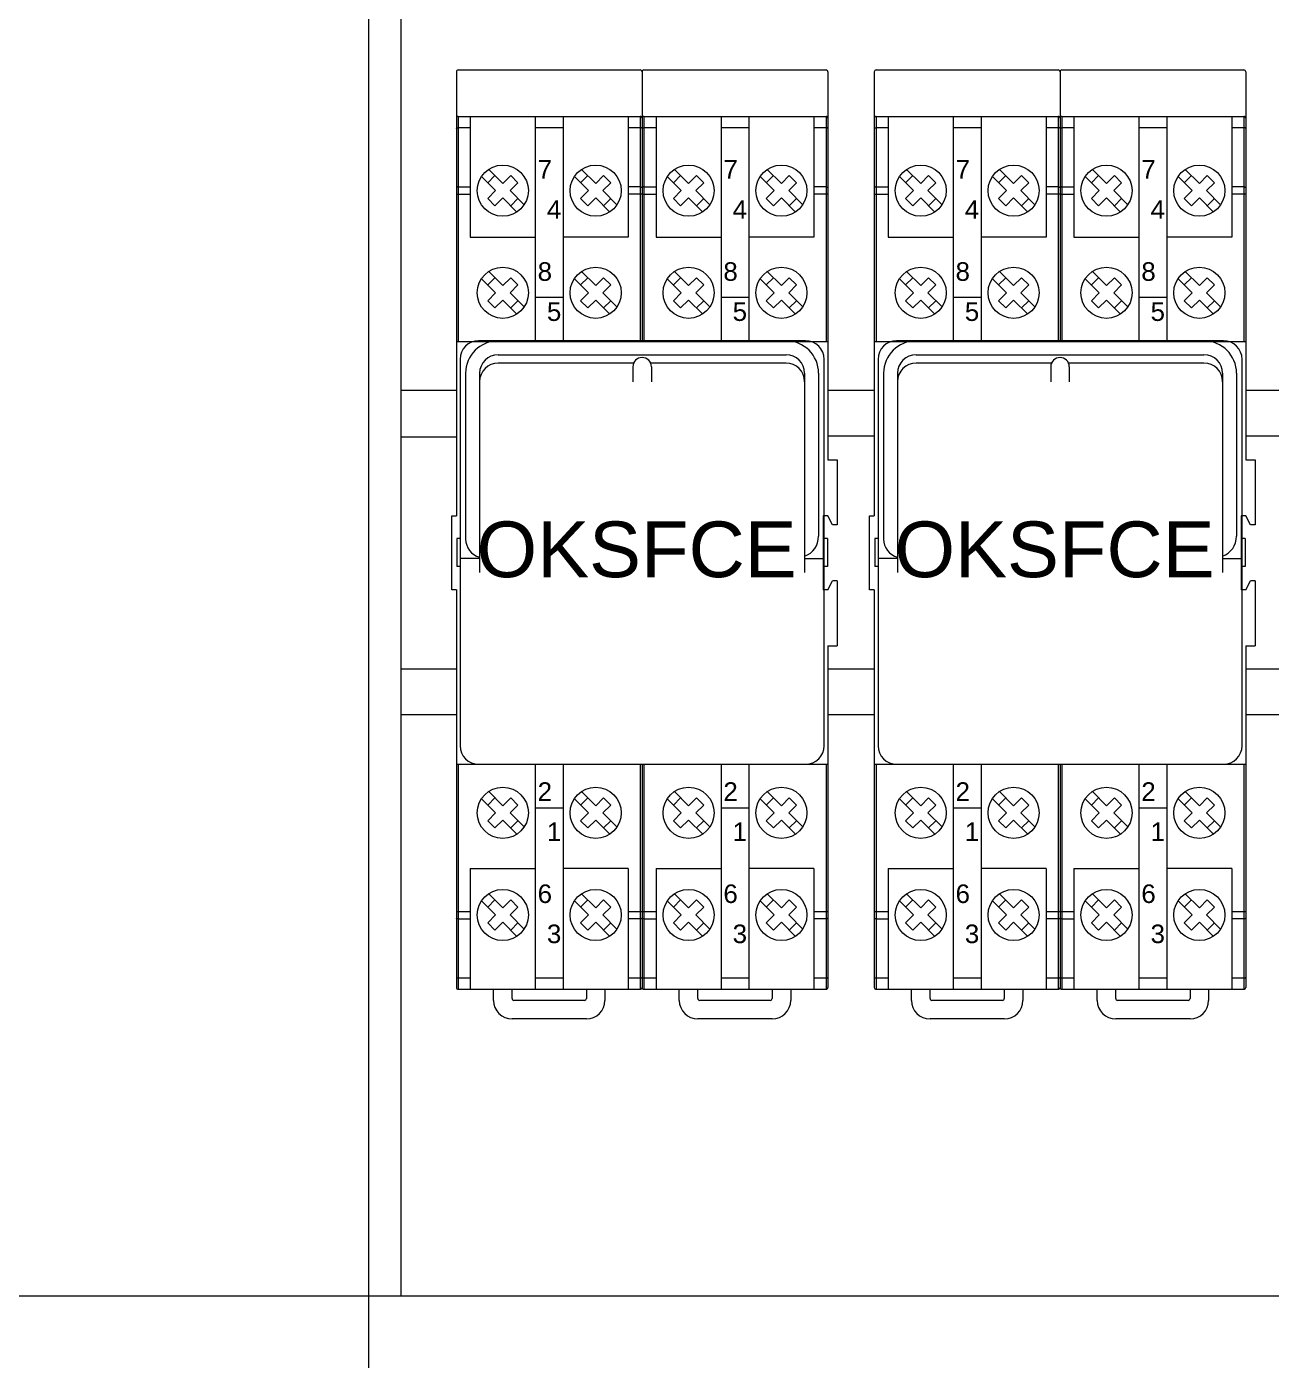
# Model space of a CAD drawing. Header units: millimetres. Extents: x 1359 to 3577, y 1336 to 3557.
# Drawn here: x 2476.3 to 2610.3, y 1672.6 to 1816.2 of the extents above; entities that cross this region are included whole.
import ezdxf

# ---------------------------------------------------------------- set-up
doc = ezdxf.new("R2010")
doc.units = ezdxf.units.MM
doc.set_wipeout_variables(frame=1)
doc.layers.add('000-PI-Oprema', color=30, linetype='Continuous', lineweight=5)
doc.layers.add('000-PI-ORMAR', color=2, linetype='Continuous')
doc.layers.add('002-PI-Kabelska kanalica', color=150, linetype='Continuous')
doc.styles.get("Standard").update_dxf_attribs({"font": 'arial.ttf'})

msp = doc.modelspace()

# ---------------------------------------------------------------- linework, layer by layer
at = {"layer": '000-PI-Oprema', "color": 0, "linetype": 'ByBlock', "lineweight": 0}
for p, q in [((2522.74, 1811.56), (2542.34, 1811.56)), ((2542.74, 1811.56), (2562.34, 1811.56)), ((2567.74, 1811.56), (2587.34, 1811.56)), ((2587.74, 1811.56), (2607.34, 1811.56)), ((2522.74, 1806.56), (2542.34, 1806.56)), ((2524.04, 1805.34), (2522.74, 1805.34)), ((2524.04, 1806.56), (2524.04, 1793.56)), ((2534.04, 1805.34), (2531.04, 1805.34)), ((2541.04, 1806.56), (2541.04, 1793.56)), ((2542.34, 1805.34), (2541.04, 1805.34)), ((2542.74, 1806.56), (2562.34, 1806.56)), ((2544.04, 1805.34), (2542.74, 1805.34)), ((2544.04, 1806.56), (2544.04, 1793.56)), ((2554.04, 1805.34), (2551.04, 1805.34)), ((2561.04, 1806.56), (2561.04, 1793.56)), ((2562.34, 1805.34), (2561.04, 1805.34)), ((2567.74, 1806.56), (2587.34, 1806.56)), ((2569.04, 1805.34), (2567.74, 1805.34)), ((2569.04, 1806.56), (2569.04, 1793.56)), ((2579.04, 1805.34), (2576.04, 1805.34)), ((2586.04, 1806.56), (2586.04, 1793.56)), ((2587.34, 1805.34), (2586.04, 1805.34)), ((2587.74, 1806.56), (2607.34, 1806.56)), ((2589.04, 1805.34), (2587.74, 1805.34)), ((2589.04, 1806.56), (2589.04, 1793.56)), ((2599.04, 1805.34), (2596.04, 1805.34)), ((2606.04, 1806.56), (2606.04, 1793.56)), ((2607.34, 1805.34), (2606.04, 1805.34)), ((2525.25, 1800.07), (2526.76, 1798.56)), ((2525.91, 1799.4), (2526.69, 1800.18)), ((2526.02, 1800.85), (2527.54, 1799.33)), ((2527.54, 1799.33), (2528.39, 1800.18)), ((2528.39, 1800.18), (2529.17, 1799.4)), ((2535.25, 1800.07), (2536.76, 1798.56)), ((2535.91, 1799.4), (2536.69, 1800.18)), ((2536.02, 1800.85), (2537.54, 1799.33)), ((2537.54, 1799.33), (2538.39, 1800.18)), ((2538.39, 1800.18), (2539.17, 1799.4)), ((2545.25, 1800.07), (2546.76, 1798.56)), ((2545.91, 1799.4), (2546.69, 1800.18)), ((2546.02, 1800.85), (2547.54, 1799.33)), ((2547.54, 1799.33), (2548.39, 1800.18)), ((2548.39, 1800.18), (2549.17, 1799.4)), ((2555.25, 1800.07), (2556.76, 1798.56)), ((2555.91, 1799.4), (2556.69, 1800.18)), ((2556.02, 1800.85), (2557.54, 1799.33)), ((2557.54, 1799.33), (2558.39, 1800.18)), ((2558.39, 1800.18), (2559.17, 1799.4)), ((2570.25, 1800.07), (2571.76, 1798.56)), ((2570.91, 1799.4), (2571.69, 1800.18)), ((2571.02, 1800.85), (2572.54, 1799.33)), ((2572.54, 1799.33), (2573.39, 1800.18)), ((2573.39, 1800.18), (2574.17, 1799.4)), ((2580.25, 1800.07), (2581.76, 1798.56)), ((2580.91, 1799.4), (2581.69, 1800.18)), ((2581.02, 1800.85), (2582.54, 1799.33)), ((2582.54, 1799.33), (2583.39, 1800.18)), ((2583.39, 1800.18), (2584.17, 1799.4)), ((2590.25, 1800.07), (2591.76, 1798.56)), ((2590.91, 1799.4), (2591.69, 1800.18)), ((2591.02, 1800.85), (2592.54, 1799.33)), ((2592.54, 1799.33), (2593.39, 1800.18)), ((2593.39, 1800.18), (2594.17, 1799.4)), ((2600.25, 1800.07), (2601.76, 1798.56)), ((2600.91, 1799.4), (2601.69, 1800.18)), ((2601.02, 1800.85), (2602.54, 1799.33)), ((2602.54, 1799.33), (2603.39, 1800.18)), ((2603.39, 1800.18), (2604.17, 1799.4)), ((2522.54, 1798.18), (2524.04, 1798.18)), ((2522.74, 1798.96), (2524.04, 1798.96)), ((2525.91, 1797.71), (2526.76, 1798.56)), ((2528.32, 1798.56), (2529.17, 1799.4)), ((2528.32, 1798.56), (2529.83, 1797.04)), ((2535.91, 1797.71), (2536.76, 1798.56)), ((2538.32, 1798.56), (2539.17, 1799.4)), ((2538.32, 1798.56), (2539.83, 1797.04)), ((2542.34, 1798.96), (2541.04, 1798.96)), ((2542.54, 1798.18), (2541.04, 1798.18)), ((2542.54, 1798.18), (2544.04, 1798.18)), ((2542.74, 1798.96), (2544.04, 1798.96)), ((2545.91, 1797.71), (2546.76, 1798.56)), ((2548.32, 1798.56), (2549.17, 1799.4)), ((2548.32, 1798.56), (2549.83, 1797.04)), ((2555.91, 1797.71), (2556.76, 1798.56)), ((2558.32, 1798.56), (2559.17, 1799.4)), ((2558.32, 1798.56), (2559.83, 1797.04)), ((2562.34, 1798.96), (2561.04, 1798.96)), ((2562.54, 1798.18), (2561.04, 1798.18)), ((2567.54, 1798.18), (2569.04, 1798.18)), ((2567.74, 1798.96), (2569.04, 1798.96)), ((2570.91, 1797.71), (2571.76, 1798.56)), ((2573.32, 1798.56), (2574.17, 1799.4)), ((2573.32, 1798.56), (2574.83, 1797.04)), ((2580.91, 1797.71), (2581.76, 1798.56)), ((2583.32, 1798.56), (2584.17, 1799.4)), ((2583.32, 1798.56), (2584.83, 1797.04)), ((2587.34, 1798.96), (2586.04, 1798.96)), ((2587.54, 1798.18), (2586.04, 1798.18)), ((2587.54, 1798.18), (2589.04, 1798.18)), ((2587.74, 1798.96), (2589.04, 1798.96)), ((2590.91, 1797.71), (2591.76, 1798.56)), ((2593.32, 1798.56), (2594.17, 1799.4)), ((2593.32, 1798.56), (2594.83, 1797.04)), ((2600.91, 1797.71), (2601.76, 1798.56)), ((2603.32, 1798.56), (2604.17, 1799.4)), ((2603.32, 1798.56), (2604.83, 1797.04)), ((2607.34, 1798.96), (2606.04, 1798.96)), ((2607.54, 1798.18), (2606.04, 1798.18)), ((2525.91, 1797.71), (2526.69, 1796.93)), ((2526.69, 1796.93), (2527.54, 1797.78)), ((2527.54, 1797.78), (2529.06, 1796.26)), ((2528.39, 1796.93), (2529.17, 1797.71)), ((2535.91, 1797.71), (2536.69, 1796.93)), ((2536.69, 1796.93), (2537.54, 1797.78)), ((2537.54, 1797.78), (2539.06, 1796.26)), ((2538.39, 1796.93), (2539.17, 1797.71)), ((2545.91, 1797.71), (2546.69, 1796.93)), ((2546.69, 1796.93), (2547.54, 1797.78)), ((2547.54, 1797.78), (2549.06, 1796.26)), ((2548.39, 1796.93), (2549.17, 1797.71)), ((2555.91, 1797.71), (2556.69, 1796.93)), ((2556.69, 1796.93), (2557.54, 1797.78)), ((2557.54, 1797.78), (2559.06, 1796.26)), ((2558.39, 1796.93), (2559.17, 1797.71)), ((2570.91, 1797.71), (2571.69, 1796.93)), ((2571.69, 1796.93), (2572.54, 1797.78)), ((2572.54, 1797.78), (2574.06, 1796.26)), ((2573.39, 1796.93), (2574.17, 1797.71)), ((2580.91, 1797.71), (2581.69, 1796.93)), ((2581.69, 1796.93), (2582.54, 1797.78)), ((2582.54, 1797.78), (2584.06, 1796.26)), ((2583.39, 1796.93), (2584.17, 1797.71)), ((2590.91, 1797.71), (2591.69, 1796.93)), ((2591.69, 1796.93), (2592.54, 1797.78)), ((2592.54, 1797.78), (2594.06, 1796.26)), ((2593.39, 1796.93), (2594.17, 1797.71)), ((2600.91, 1797.71), (2601.69, 1796.93)), ((2601.69, 1796.93), (2602.54, 1797.78)), ((2602.54, 1797.78), (2604.06, 1796.26)), ((2603.39, 1796.93), (2604.17, 1797.71)), ((2524.04, 1793.56), (2531.04, 1793.56)), ((2541.04, 1793.56), (2534.04, 1793.56)), ((2544.04, 1793.56), (2551.04, 1793.56)), ((2561.04, 1793.56), (2554.04, 1793.56)), ((2569.04, 1793.56), (2576.04, 1793.56)), ((2586.04, 1793.56), (2579.04, 1793.56)), ((2589.04, 1793.56), (2596.04, 1793.56)), ((2606.04, 1793.56), (2599.04, 1793.56)), ((2526.02, 1789.85), (2527.54, 1788.33)), ((2536.02, 1789.85), (2537.54, 1788.33)), ((2546.02, 1789.85), (2547.54, 1788.33)), ((2556.02, 1789.85), (2557.54, 1788.33)), ((2571.02, 1789.85), (2572.54, 1788.33)), ((2581.02, 1789.85), (2582.54, 1788.33)), ((2591.02, 1789.85), (2592.54, 1788.33)), ((2601.02, 1789.85), (2602.54, 1788.33)), ((2525.25, 1789.07), (2526.76, 1787.56)), ((2525.91, 1788.4), (2526.69, 1789.18)), ((2527.54, 1788.33), (2528.39, 1789.18)), ((2528.32, 1787.56), (2529.17, 1788.4)), ((2528.39, 1789.18), (2529.17, 1788.4)), ((2535.25, 1789.07), (2536.76, 1787.56)), ((2535.91, 1788.4), (2536.69, 1789.18)), ((2537.54, 1788.33), (2538.39, 1789.18)), ((2538.32, 1787.56), (2539.17, 1788.4)), ((2538.39, 1789.18), (2539.17, 1788.4)), ((2545.25, 1789.07), (2546.76, 1787.56)), ((2545.91, 1788.4), (2546.69, 1789.18)), ((2547.54, 1788.33), (2548.39, 1789.18)), ((2548.32, 1787.56), (2549.17, 1788.4)), ((2548.39, 1789.18), (2549.17, 1788.4)), ((2555.25, 1789.07), (2556.76, 1787.56)), ((2555.91, 1788.4), (2556.69, 1789.18)), ((2557.54, 1788.33), (2558.39, 1789.18)), ((2558.32, 1787.56), (2559.17, 1788.4)), ((2558.39, 1789.18), (2559.17, 1788.4)), ((2570.25, 1789.07), (2571.76, 1787.56)), ((2570.91, 1788.4), (2571.69, 1789.18)), ((2572.54, 1788.33), (2573.39, 1789.18)), ((2573.32, 1787.56), (2574.17, 1788.4)), ((2573.39, 1789.18), (2574.17, 1788.4)), ((2580.25, 1789.07), (2581.76, 1787.56)), ((2580.91, 1788.4), (2581.69, 1789.18)), ((2582.54, 1788.33), (2583.39, 1789.18)), ((2583.32, 1787.56), (2584.17, 1788.4)), ((2583.39, 1789.18), (2584.17, 1788.4)), ((2590.25, 1789.07), (2591.76, 1787.56)), ((2590.91, 1788.4), (2591.69, 1789.18)), ((2592.54, 1788.33), (2593.39, 1789.18)), ((2593.32, 1787.56), (2594.17, 1788.4)), ((2593.39, 1789.18), (2594.17, 1788.4)), ((2600.25, 1789.07), (2601.76, 1787.56)), ((2600.91, 1788.4), (2601.69, 1789.18)), ((2602.54, 1788.33), (2603.39, 1789.18)), ((2603.32, 1787.56), (2604.17, 1788.4)), ((2603.39, 1789.18), (2604.17, 1788.4)), ((2525.91, 1786.71), (2526.76, 1787.56)), ((2525.91, 1786.71), (2526.69, 1785.93)), ((2526.69, 1785.93), (2527.54, 1786.78)), ((2527.54, 1786.78), (2529.06, 1785.26)), ((2528.32, 1787.56), (2529.83, 1786.04)), ((2528.39, 1785.93), (2529.17, 1786.71)), ((2534.04, 1787.04), (2531.04, 1787.04)), ((2535.91, 1786.71), (2536.76, 1787.56)), ((2535.91, 1786.71), (2536.69, 1785.93)), ((2536.69, 1785.93), (2537.54, 1786.78)), ((2537.54, 1786.78), (2539.06, 1785.26)), ((2538.32, 1787.56), (2539.83, 1786.04)), ((2538.39, 1785.93), (2539.17, 1786.71)), ((2545.91, 1786.71), (2546.76, 1787.56)), ((2545.91, 1786.71), (2546.69, 1785.93)), ((2546.69, 1785.93), (2547.54, 1786.78)), ((2547.54, 1786.78), (2549.06, 1785.26)), ((2548.32, 1787.56), (2549.83, 1786.04)), ((2548.39, 1785.93), (2549.17, 1786.71)), ((2554.04, 1787.04), (2551.04, 1787.04)), ((2555.91, 1786.71), (2556.76, 1787.56)), ((2555.91, 1786.71), (2556.69, 1785.93)), ((2556.69, 1785.93), (2557.54, 1786.78)), ((2557.54, 1786.78), (2559.06, 1785.26)), ((2558.32, 1787.56), (2559.83, 1786.04)), ((2558.39, 1785.93), (2559.17, 1786.71)), ((2570.91, 1786.71), (2571.76, 1787.56)), ((2570.91, 1786.71), (2571.69, 1785.93)), ((2571.69, 1785.93), (2572.54, 1786.78)), ((2572.54, 1786.78), (2574.06, 1785.26)), ((2573.32, 1787.56), (2574.83, 1786.04)), ((2573.39, 1785.93), (2574.17, 1786.71)), ((2579.04, 1787.04), (2576.04, 1787.04)), ((2580.91, 1786.71), (2581.76, 1787.56)), ((2580.91, 1786.71), (2581.69, 1785.93)), ((2581.69, 1785.93), (2582.54, 1786.78)), ((2582.54, 1786.78), (2584.06, 1785.26)), ((2583.32, 1787.56), (2584.83, 1786.04)), ((2583.39, 1785.93), (2584.17, 1786.71)), ((2590.91, 1786.71), (2591.76, 1787.56)), ((2590.91, 1786.71), (2591.69, 1785.93)), ((2591.69, 1785.93), (2592.54, 1786.78)), ((2592.54, 1786.78), (2594.06, 1785.26)), ((2593.32, 1787.56), (2594.83, 1786.04)), ((2593.39, 1785.93), (2594.17, 1786.71)), ((2599.04, 1787.04), (2596.04, 1787.04)), ((2600.91, 1786.71), (2601.76, 1787.56)), ((2600.91, 1786.71), (2601.69, 1785.93)), ((2601.69, 1785.93), (2602.54, 1786.78)), ((2602.54, 1786.78), (2604.06, 1785.26)), ((2603.32, 1787.56), (2604.83, 1786.04)), ((2603.39, 1785.93), (2604.17, 1786.71)), ((2563.54, 1769.56), (2563.54, 1762.56)), ((2608.54, 1769.56), (2608.54, 1762.56)), ((2563.54, 1756.56), (2563.54, 1749.56)), ((2608.54, 1756.56), (2608.54, 1749.56)), ((2526.02, 1733.85), (2527.54, 1732.33)), ((2536.02, 1733.85), (2537.54, 1732.33)), ((2546.02, 1733.85), (2547.54, 1732.33)), ((2556.02, 1733.85), (2557.54, 1732.33)), ((2571.02, 1733.85), (2572.54, 1732.33)), ((2581.02, 1733.85), (2582.54, 1732.33)), ((2591.02, 1733.85), (2592.54, 1732.33)), ((2601.02, 1733.85), (2602.54, 1732.33)), ((2525.25, 1733.07), (2526.76, 1731.56)), ((2525.91, 1732.4), (2526.69, 1733.18)), ((2527.54, 1732.33), (2528.39, 1733.18)), ((2528.32, 1731.56), (2529.17, 1732.4)), ((2528.39, 1733.18), (2529.17, 1732.4)), ((2534.04, 1732.07), (2531.04, 1732.07)), ((2535.25, 1733.07), (2536.76, 1731.56)), ((2535.91, 1732.4), (2536.69, 1733.18)), ((2537.54, 1732.33), (2538.39, 1733.18)), ((2538.32, 1731.56), (2539.17, 1732.4)), ((2538.39, 1733.18), (2539.17, 1732.4)), ((2545.25, 1733.07), (2546.76, 1731.56)), ((2545.91, 1732.4), (2546.69, 1733.18)), ((2547.54, 1732.33), (2548.39, 1733.18)), ((2548.32, 1731.56), (2549.17, 1732.4)), ((2548.39, 1733.18), (2549.17, 1732.4)), ((2554.04, 1732.07), (2551.04, 1732.07)), ((2555.25, 1733.07), (2556.76, 1731.56)), ((2555.91, 1732.4), (2556.69, 1733.18)), ((2557.54, 1732.33), (2558.39, 1733.18)), ((2558.32, 1731.56), (2559.17, 1732.4)), ((2558.39, 1733.18), (2559.17, 1732.4)), ((2570.25, 1733.07), (2571.76, 1731.56)), ((2570.91, 1732.4), (2571.69, 1733.18)), ((2572.54, 1732.33), (2573.39, 1733.18)), ((2573.32, 1731.56), (2574.17, 1732.4)), ((2573.39, 1733.18), (2574.17, 1732.4)), ((2579.04, 1732.07), (2576.04, 1732.07)), ((2580.25, 1733.07), (2581.76, 1731.56)), ((2580.91, 1732.4), (2581.69, 1733.18)), ((2582.54, 1732.33), (2583.39, 1733.18)), ((2583.32, 1731.56), (2584.17, 1732.4)), ((2583.39, 1733.18), (2584.17, 1732.4)), ((2590.25, 1733.07), (2591.76, 1731.56)), ((2590.91, 1732.4), (2591.69, 1733.18)), ((2592.54, 1732.33), (2593.39, 1733.18)), ((2593.32, 1731.56), (2594.17, 1732.4)), ((2593.39, 1733.18), (2594.17, 1732.4)), ((2599.04, 1732.07), (2596.04, 1732.07)), ((2600.25, 1733.07), (2601.76, 1731.56)), ((2600.91, 1732.4), (2601.69, 1733.18)), ((2602.54, 1732.33), (2603.39, 1733.18)), ((2603.32, 1731.56), (2604.17, 1732.4)), ((2603.39, 1733.18), (2604.17, 1732.4)), ((2525.91, 1730.71), (2526.76, 1731.56)), ((2525.91, 1730.71), (2526.69, 1729.93)), ((2526.69, 1729.93), (2527.54, 1730.78)), ((2527.54, 1730.78), (2529.06, 1729.26)), ((2528.32, 1731.56), (2529.83, 1730.04)), ((2528.39, 1729.93), (2529.17, 1730.71)), ((2535.91, 1730.71), (2536.76, 1731.56)), ((2535.91, 1730.71), (2536.69, 1729.93)), ((2536.69, 1729.93), (2537.54, 1730.78)), ((2537.54, 1730.78), (2539.06, 1729.26)), ((2538.32, 1731.56), (2539.83, 1730.04)), ((2538.39, 1729.93), (2539.17, 1730.71)), ((2545.91, 1730.71), (2546.76, 1731.56)), ((2545.91, 1730.71), (2546.69, 1729.93)), ((2546.69, 1729.93), (2547.54, 1730.78)), ((2547.54, 1730.78), (2549.06, 1729.26)), ((2548.32, 1731.56), (2549.83, 1730.04)), ((2548.39, 1729.93), (2549.17, 1730.71)), ((2555.91, 1730.71), (2556.76, 1731.56)), ((2555.91, 1730.71), (2556.69, 1729.93)), ((2556.69, 1729.93), (2557.54, 1730.78)), ((2557.54, 1730.78), (2559.06, 1729.26)), ((2558.32, 1731.56), (2559.83, 1730.04)), ((2558.39, 1729.93), (2559.17, 1730.71)), ((2570.91, 1730.71), (2571.76, 1731.56)), ((2570.91, 1730.71), (2571.69, 1729.93)), ((2571.69, 1729.93), (2572.54, 1730.78)), ((2572.54, 1730.78), (2574.06, 1729.26)), ((2573.32, 1731.56), (2574.83, 1730.04)), ((2573.39, 1729.93), (2574.17, 1730.71)), ((2580.91, 1730.71), (2581.76, 1731.56)), ((2580.91, 1730.71), (2581.69, 1729.93)), ((2581.69, 1729.93), (2582.54, 1730.78)), ((2582.54, 1730.78), (2584.06, 1729.26)), ((2583.32, 1731.56), (2584.83, 1730.04)), ((2583.39, 1729.93), (2584.17, 1730.71)), ((2590.91, 1730.71), (2591.76, 1731.56)), ((2590.91, 1730.71), (2591.69, 1729.93)), ((2591.69, 1729.93), (2592.54, 1730.78)), ((2592.54, 1730.78), (2594.06, 1729.26)), ((2593.32, 1731.56), (2594.83, 1730.04)), ((2593.39, 1729.93), (2594.17, 1730.71)), ((2600.91, 1730.71), (2601.76, 1731.56)), ((2600.91, 1730.71), (2601.69, 1729.93)), ((2601.69, 1729.93), (2602.54, 1730.78)), ((2602.54, 1730.78), (2604.06, 1729.26)), ((2603.32, 1731.56), (2604.83, 1730.04)), ((2603.39, 1729.93), (2604.17, 1730.71)), ((2524.04, 1725.56), (2524.04, 1712.56)), ((2524.04, 1725.56), (2531.04, 1725.56)), ((2541.04, 1725.56), (2534.04, 1725.56)), ((2541.04, 1725.56), (2541.04, 1712.56)), ((2544.04, 1725.56), (2544.04, 1712.56)), ((2544.04, 1725.56), (2551.04, 1725.56)), ((2561.04, 1725.56), (2554.04, 1725.56)), ((2561.04, 1725.56), (2561.04, 1712.56)), ((2569.04, 1725.56), (2569.04, 1712.56)), ((2569.04, 1725.56), (2576.04, 1725.56)), ((2586.04, 1725.56), (2579.04, 1725.56)), ((2586.04, 1725.56), (2586.04, 1712.56)), ((2589.04, 1725.56), (2589.04, 1712.56)), ((2589.04, 1725.56), (2596.04, 1725.56)), ((2606.04, 1725.56), (2599.04, 1725.56)), ((2606.04, 1725.56), (2606.04, 1712.56)), ((2525.25, 1722.07), (2526.76, 1720.56)), ((2525.91, 1721.4), (2526.69, 1722.18)), ((2526.02, 1722.85), (2527.54, 1721.33)), ((2527.54, 1721.33), (2528.39, 1722.18)), ((2528.39, 1722.18), (2529.17, 1721.4)), ((2535.25, 1722.07), (2536.76, 1720.56)), ((2535.91, 1721.4), (2536.69, 1722.18)), ((2536.02, 1722.85), (2537.54, 1721.33)), ((2537.54, 1721.33), (2538.39, 1722.18)), ((2538.39, 1722.18), (2539.17, 1721.4)), ((2545.25, 1722.07), (2546.76, 1720.56)), ((2545.91, 1721.4), (2546.69, 1722.18)), ((2546.02, 1722.85), (2547.54, 1721.33)), ((2547.54, 1721.33), (2548.39, 1722.18)), ((2548.39, 1722.18), (2549.17, 1721.4)), ((2555.25, 1722.07), (2556.76, 1720.56)), ((2555.91, 1721.4), (2556.69, 1722.18)), ((2556.02, 1722.85), (2557.54, 1721.33)), ((2557.54, 1721.33), (2558.39, 1722.18)), ((2558.39, 1722.18), (2559.17, 1721.4)), ((2570.25, 1722.07), (2571.76, 1720.56)), ((2570.91, 1721.4), (2571.69, 1722.18)), ((2571.02, 1722.85), (2572.54, 1721.33)), ((2572.54, 1721.33), (2573.39, 1722.18)), ((2573.39, 1722.18), (2574.17, 1721.4)), ((2580.25, 1722.07), (2581.76, 1720.56)), ((2580.91, 1721.4), (2581.69, 1722.18)), ((2581.02, 1722.85), (2582.54, 1721.33)), ((2582.54, 1721.33), (2583.39, 1722.18)), ((2583.39, 1722.18), (2584.17, 1721.4)), ((2590.25, 1722.07), (2591.76, 1720.56)), ((2590.91, 1721.4), (2591.69, 1722.18)), ((2591.02, 1722.85), (2592.54, 1721.33)), ((2592.54, 1721.33), (2593.39, 1722.18)), ((2593.39, 1722.18), (2594.17, 1721.4)), ((2600.25, 1722.07), (2601.76, 1720.56)), ((2600.91, 1721.4), (2601.69, 1722.18)), ((2601.02, 1722.85), (2602.54, 1721.33)), ((2602.54, 1721.33), (2603.39, 1722.18)), ((2603.39, 1722.18), (2604.17, 1721.4)), ((2522.54, 1720.93), (2524.04, 1720.93)), ((2525.91, 1719.71), (2526.76, 1720.56)), ((2528.32, 1720.56), (2529.17, 1721.4)), ((2528.32, 1720.56), (2529.83, 1719.04)), ((2535.91, 1719.71), (2536.76, 1720.56)), ((2538.32, 1720.56), (2539.17, 1721.4)), ((2538.32, 1720.56), (2539.83, 1719.04)), ((2541.04, 1720.93), (2542.54, 1720.93)), ((2542.54, 1720.93), (2544.04, 1720.93)), ((2545.91, 1719.71), (2546.76, 1720.56)), ((2548.32, 1720.56), (2549.17, 1721.4)), ((2548.32, 1720.56), (2549.83, 1719.04)), ((2555.91, 1719.71), (2556.76, 1720.56)), ((2558.32, 1720.56), (2559.17, 1721.4)), ((2558.32, 1720.56), (2559.83, 1719.04)), ((2561.04, 1720.93), (2562.54, 1720.93)), ((2567.54, 1720.93), (2569.04, 1720.93)), ((2570.91, 1719.71), (2571.76, 1720.56)), ((2573.32, 1720.56), (2574.17, 1721.4)), ((2573.32, 1720.56), (2574.83, 1719.04)), ((2580.91, 1719.71), (2581.76, 1720.56)), ((2583.32, 1720.56), (2584.17, 1721.4)), ((2583.32, 1720.56), (2584.83, 1719.04)), ((2586.04, 1720.93), (2587.54, 1720.93)), ((2587.54, 1720.93), (2589.04, 1720.93)), ((2590.91, 1719.71), (2591.76, 1720.56)), ((2593.32, 1720.56), (2594.17, 1721.4)), ((2593.32, 1720.56), (2594.83, 1719.04)), ((2600.91, 1719.71), (2601.76, 1720.56)), ((2603.32, 1720.56), (2604.17, 1721.4)), ((2603.32, 1720.56), (2604.83, 1719.04)), ((2606.04, 1720.93), (2607.54, 1720.93)), ((2522.74, 1720.15), (2524.04, 1720.15)), ((2525.91, 1719.71), (2526.69, 1718.93)), ((2526.69, 1718.93), (2527.54, 1719.78)), ((2527.54, 1719.78), (2529.06, 1718.26)), ((2528.39, 1718.93), (2529.17, 1719.71)), ((2535.91, 1719.71), (2536.69, 1718.93)), ((2536.69, 1718.93), (2537.54, 1719.78)), ((2537.54, 1719.78), (2539.06, 1718.26)), ((2538.39, 1718.93), (2539.17, 1719.71)), ((2542.34, 1720.15), (2541.04, 1720.15)), ((2542.74, 1720.15), (2544.04, 1720.15)), ((2545.91, 1719.71), (2546.69, 1718.93)), ((2546.69, 1718.93), (2547.54, 1719.78)), ((2547.54, 1719.78), (2549.06, 1718.26)), ((2548.39, 1718.93), (2549.17, 1719.71)), ((2555.91, 1719.71), (2556.69, 1718.93)), ((2556.69, 1718.93), (2557.54, 1719.78)), ((2557.54, 1719.78), (2559.06, 1718.26)), ((2558.39, 1718.93), (2559.17, 1719.71)), ((2562.34, 1720.15), (2561.04, 1720.15)), ((2567.74, 1720.15), (2569.04, 1720.15)), ((2570.91, 1719.71), (2571.69, 1718.93)), ((2571.69, 1718.93), (2572.54, 1719.78)), ((2572.54, 1719.78), (2574.06, 1718.26)), ((2573.39, 1718.93), (2574.17, 1719.71)), ((2580.91, 1719.71), (2581.69, 1718.93)), ((2581.69, 1718.93), (2582.54, 1719.78)), ((2582.54, 1719.78), (2584.06, 1718.26)), ((2583.39, 1718.93), (2584.17, 1719.71)), ((2587.34, 1720.15), (2586.04, 1720.15)), ((2587.74, 1720.15), (2589.04, 1720.15)), ((2590.91, 1719.71), (2591.69, 1718.93)), ((2591.69, 1718.93), (2592.54, 1719.78)), ((2592.54, 1719.78), (2594.06, 1718.26)), ((2593.39, 1718.93), (2594.17, 1719.71)), ((2600.91, 1719.71), (2601.69, 1718.93)), ((2601.69, 1718.93), (2602.54, 1719.78)), ((2602.54, 1719.78), (2604.06, 1718.26)), ((2603.39, 1718.93), (2604.17, 1719.71)), ((2607.34, 1720.15), (2606.04, 1720.15)), ((2524.04, 1713.77), (2522.74, 1713.77)), ((2534.04, 1713.77), (2531.04, 1713.77)), ((2542.34, 1713.77), (2541.04, 1713.77)), ((2544.04, 1713.77), (2542.74, 1713.77)), ((2554.04, 1713.77), (2551.04, 1713.77)), ((2562.34, 1713.77), (2561.04, 1713.77)), ((2569.04, 1713.77), (2567.74, 1713.77)), ((2579.04, 1713.77), (2576.04, 1713.77)), ((2587.34, 1713.77), (2586.04, 1713.77)), ((2589.04, 1713.77), (2587.74, 1713.77)), ((2599.04, 1713.77), (2596.04, 1713.77)), ((2607.34, 1713.77), (2606.04, 1713.77)), ((2522.74, 1712.56), (2542.34, 1712.56)), ((2526.54, 1711.36), (2526.54, 1712.56)), ((2528.54, 1711.56), (2528.54, 1712.56)), ((2528.54, 1711.56), (2528.54, 1712.56)), ((2536.54, 1712.56), (2536.54, 1711.56)), ((2536.54, 1712.56), (2536.54, 1711.56)), ((2538.54, 1712.56), (2538.54, 1711.36)), ((2542.74, 1712.56), (2562.34, 1712.56)), ((2546.54, 1711.36), (2546.54, 1712.56)), ((2548.54, 1711.56), (2548.54, 1712.56)), ((2556.54, 1712.56), (2556.54, 1711.56)), ((2558.54, 1712.56), (2558.54, 1711.36)), ((2567.74, 1712.56), (2587.34, 1712.56)), ((2571.54, 1711.36), (2571.54, 1712.56)), ((2573.54, 1711.56), (2573.54, 1712.56)), ((2573.54, 1711.56), (2573.54, 1712.56)), ((2581.54, 1712.56), (2581.54, 1711.56)), ((2581.54, 1712.56), (2581.54, 1711.56)), ((2583.54, 1712.56), (2583.54, 1711.36)), ((2587.74, 1712.56), (2607.34, 1712.56)), ((2591.54, 1711.36), (2591.54, 1712.56)), ((2593.54, 1711.56), (2593.54, 1712.56)), ((2601.54, 1712.56), (2601.54, 1711.56)), ((2603.54, 1712.56), (2603.54, 1711.36)), ((2536.34, 1711.36), (2528.74, 1711.36)), ((2536.34, 1711.36), (2528.74, 1711.36)), ((2556.34, 1711.36), (2548.74, 1711.36)), ((2581.34, 1711.36), (2573.74, 1711.36)), ((2581.34, 1711.36), (2573.74, 1711.36)), ((2601.34, 1711.36), (2593.74, 1711.36)), ((2536.54, 1709.36), (2528.54, 1709.36)), ((2556.54, 1709.36), (2548.54, 1709.36)), ((2581.54, 1709.36), (2573.54, 1709.36)), ((2601.54, 1709.36), (2593.54, 1709.36))]:
    msp.add_line(p, q, dxfattribs=at)
for points in [[(2522.54, 1805.26), (2522.54, 1805.27), (2522.55, 1805.28), (2522.55, 1805.29), (2522.57, 1805.3), (2522.58, 1805.31), (2522.6, 1805.32), (2522.62, 1805.32), (2522.64, 1805.33), (2522.66, 1805.34), (2522.69, 1805.34), (2522.71, 1805.34), (2522.74, 1805.34)], [(2542.54, 1805.26), (2542.54, 1805.27), (2542.53, 1805.28), (2542.52, 1805.29), (2542.51, 1805.3), (2542.5, 1805.31), (2542.48, 1805.32), (2542.46, 1805.32), (2542.44, 1805.33), (2542.42, 1805.34), (2542.39, 1805.34), (2542.37, 1805.34), (2542.34, 1805.34)], [(2542.54, 1805.26), (2542.54, 1805.27), (2542.55, 1805.28), (2542.55, 1805.29), (2542.57, 1805.3), (2542.58, 1805.31), (2542.6, 1805.32), (2542.62, 1805.32), (2542.64, 1805.33), (2542.66, 1805.34), (2542.69, 1805.34), (2542.71, 1805.34), (2542.74, 1805.34)], [(2562.54, 1805.26), (2562.54, 1805.27), (2562.53, 1805.28), (2562.52, 1805.29), (2562.51, 1805.3), (2562.5, 1805.31), (2562.48, 1805.32), (2562.46, 1805.32), (2562.44, 1805.33), (2562.42, 1805.34), (2562.39, 1805.34), (2562.37, 1805.34), (2562.34, 1805.34)], [(2567.54, 1805.26), (2567.54, 1805.27), (2567.55, 1805.28), (2567.55, 1805.29), (2567.57, 1805.3), (2567.58, 1805.31), (2567.6, 1805.32), (2567.62, 1805.32), (2567.64, 1805.33), (2567.66, 1805.34), (2567.69, 1805.34), (2567.71, 1805.34), (2567.74, 1805.34)], [(2587.54, 1805.26), (2587.54, 1805.27), (2587.53, 1805.28), (2587.52, 1805.29), (2587.51, 1805.3), (2587.5, 1805.31), (2587.48, 1805.32), (2587.46, 1805.32), (2587.44, 1805.33), (2587.42, 1805.34), (2587.39, 1805.34), (2587.37, 1805.34), (2587.34, 1805.34)], [(2587.54, 1805.26), (2587.54, 1805.27), (2587.55, 1805.28), (2587.55, 1805.29), (2587.57, 1805.3), (2587.58, 1805.31), (2587.6, 1805.32), (2587.62, 1805.32), (2587.64, 1805.33), (2587.66, 1805.34), (2587.69, 1805.34), (2587.71, 1805.34), (2587.74, 1805.34)], [(2607.54, 1805.26), (2607.54, 1805.27), (2607.53, 1805.28), (2607.52, 1805.29), (2607.51, 1805.3), (2607.5, 1805.31), (2607.48, 1805.32), (2607.46, 1805.32), (2607.44, 1805.33), (2607.42, 1805.34), (2607.39, 1805.34), (2607.37, 1805.34), (2607.34, 1805.34)], [(2522.74, 1798.96), (2522.71, 1798.96), (2522.69, 1798.96), (2522.66, 1798.96), (2522.64, 1798.95), (2522.62, 1798.95), (2522.6, 1798.94), (2522.58, 1798.93), (2522.57, 1798.92), (2522.55, 1798.92), (2522.55, 1798.91), (2522.54, 1798.9), (2522.54, 1798.89)], [(2542.34, 1798.96), (2542.37, 1798.96), (2542.39, 1798.96), (2542.42, 1798.96), (2542.44, 1798.95), (2542.46, 1798.95), (2542.48, 1798.94), (2542.5, 1798.93), (2542.51, 1798.92), (2542.52, 1798.92), (2542.53, 1798.91), (2542.54, 1798.9), (2542.54, 1798.89)], [(2542.74, 1798.96), (2542.71, 1798.96), (2542.69, 1798.96), (2542.66, 1798.96), (2542.64, 1798.95), (2542.62, 1798.95), (2542.6, 1798.94), (2542.58, 1798.93), (2542.57, 1798.92), (2542.55, 1798.92), (2542.55, 1798.91), (2542.54, 1798.9), (2542.54, 1798.89)], [(2562.34, 1798.96), (2562.37, 1798.96), (2562.39, 1798.96), (2562.42, 1798.96), (2562.44, 1798.95), (2562.46, 1798.95), (2562.48, 1798.94), (2562.5, 1798.93), (2562.51, 1798.92), (2562.52, 1798.92), (2562.53, 1798.91), (2562.54, 1798.9), (2562.54, 1798.89)], [(2567.74, 1798.96), (2567.71, 1798.96), (2567.69, 1798.96), (2567.66, 1798.96), (2567.64, 1798.95), (2567.62, 1798.95), (2567.6, 1798.94), (2567.58, 1798.93), (2567.57, 1798.92), (2567.55, 1798.92), (2567.55, 1798.91), (2567.54, 1798.9), (2567.54, 1798.89)], [(2587.34, 1798.96), (2587.37, 1798.96), (2587.39, 1798.96), (2587.42, 1798.96), (2587.44, 1798.95), (2587.46, 1798.95), (2587.48, 1798.94), (2587.5, 1798.93), (2587.51, 1798.92), (2587.52, 1798.92), (2587.53, 1798.91), (2587.54, 1798.9), (2587.54, 1798.89)], [(2587.74, 1798.96), (2587.71, 1798.96), (2587.69, 1798.96), (2587.66, 1798.96), (2587.64, 1798.95), (2587.62, 1798.95), (2587.6, 1798.94), (2587.58, 1798.93), (2587.57, 1798.92), (2587.55, 1798.92), (2587.55, 1798.91), (2587.54, 1798.9), (2587.54, 1798.89)], [(2607.34, 1798.96), (2607.37, 1798.96), (2607.39, 1798.96), (2607.42, 1798.96), (2607.44, 1798.95), (2607.46, 1798.95), (2607.48, 1798.94), (2607.5, 1798.93), (2607.51, 1798.92), (2607.52, 1798.92), (2607.53, 1798.91), (2607.54, 1798.9), (2607.54, 1798.89)], [(2522.74, 1720.15), (2522.71, 1720.15), (2522.69, 1720.15), (2522.66, 1720.15), (2522.64, 1720.16), (2522.62, 1720.16), (2522.6, 1720.17), (2522.58, 1720.18), (2522.57, 1720.19), (2522.55, 1720.2), (2522.55, 1720.21), (2522.54, 1720.22), (2522.54, 1720.23)], [(2542.54, 1720.23), (2542.54, 1720.22), (2542.53, 1720.21), (2542.52, 1720.2), (2542.51, 1720.19), (2542.5, 1720.18), (2542.48, 1720.17), (2542.46, 1720.16), (2542.44, 1720.16), (2542.42, 1720.15), (2542.39, 1720.15), (2542.37, 1720.15), (2542.34, 1720.15)], [(2542.74, 1720.15), (2542.71, 1720.15), (2542.69, 1720.15), (2542.66, 1720.15), (2542.64, 1720.16), (2542.62, 1720.16), (2542.6, 1720.17), (2542.58, 1720.18), (2542.57, 1720.19), (2542.55, 1720.2), (2542.55, 1720.21), (2542.54, 1720.22), (2542.54, 1720.23)], [(2562.54, 1720.23), (2562.54, 1720.22), (2562.53, 1720.21), (2562.52, 1720.2), (2562.51, 1720.19), (2562.5, 1720.18), (2562.48, 1720.17), (2562.46, 1720.16), (2562.44, 1720.16), (2562.42, 1720.15), (2562.39, 1720.15), (2562.37, 1720.15), (2562.34, 1720.15)], [(2567.74, 1720.15), (2567.71, 1720.15), (2567.69, 1720.15), (2567.66, 1720.15), (2567.64, 1720.16), (2567.62, 1720.16), (2567.6, 1720.17), (2567.58, 1720.18), (2567.57, 1720.19), (2567.55, 1720.2), (2567.55, 1720.21), (2567.54, 1720.22), (2567.54, 1720.23)], [(2587.54, 1720.23), (2587.54, 1720.22), (2587.53, 1720.21), (2587.52, 1720.2), (2587.51, 1720.19), (2587.5, 1720.18), (2587.48, 1720.17), (2587.46, 1720.16), (2587.44, 1720.16), (2587.42, 1720.15), (2587.39, 1720.15), (2587.37, 1720.15), (2587.34, 1720.15)], [(2587.74, 1720.15), (2587.71, 1720.15), (2587.69, 1720.15), (2587.66, 1720.15), (2587.64, 1720.16), (2587.62, 1720.16), (2587.6, 1720.17), (2587.58, 1720.18), (2587.57, 1720.19), (2587.55, 1720.2), (2587.55, 1720.21), (2587.54, 1720.22), (2587.54, 1720.23)], [(2607.54, 1720.23), (2607.54, 1720.22), (2607.53, 1720.21), (2607.52, 1720.2), (2607.51, 1720.19), (2607.5, 1720.18), (2607.48, 1720.17), (2607.46, 1720.16), (2607.44, 1720.16), (2607.42, 1720.15), (2607.39, 1720.15), (2607.37, 1720.15), (2607.34, 1720.15)], [(2522.54, 1713.85), (2522.54, 1713.84), (2522.55, 1713.83), (2522.55, 1713.82), (2522.57, 1713.81), (2522.58, 1713.8), (2522.6, 1713.79), (2522.62, 1713.79), (2522.64, 1713.78), (2522.66, 1713.78), (2522.69, 1713.77), (2522.71, 1713.77), (2522.74, 1713.77)], [(2542.34, 1713.77), (2542.37, 1713.77), (2542.39, 1713.77), (2542.42, 1713.78), (2542.44, 1713.78), (2542.46, 1713.79), (2542.48, 1713.79), (2542.5, 1713.8), (2542.51, 1713.81), (2542.52, 1713.82), (2542.53, 1713.83), (2542.54, 1713.84), (2542.54, 1713.85)], [(2542.54, 1713.85), (2542.54, 1713.84), (2542.55, 1713.83), (2542.55, 1713.82), (2542.57, 1713.81), (2542.58, 1713.8), (2542.6, 1713.79), (2542.62, 1713.79), (2542.64, 1713.78), (2542.66, 1713.78), (2542.69, 1713.77), (2542.71, 1713.77), (2542.74, 1713.77)], [(2562.34, 1713.77), (2562.37, 1713.77), (2562.39, 1713.77), (2562.42, 1713.78), (2562.44, 1713.78), (2562.46, 1713.79), (2562.48, 1713.79), (2562.5, 1713.8), (2562.51, 1713.81), (2562.52, 1713.82), (2562.53, 1713.83), (2562.54, 1713.84), (2562.54, 1713.85)], [(2567.54, 1713.85), (2567.54, 1713.84), (2567.55, 1713.83), (2567.55, 1713.82), (2567.57, 1713.81), (2567.58, 1713.8), (2567.6, 1713.79), (2567.62, 1713.79), (2567.64, 1713.78), (2567.66, 1713.78), (2567.69, 1713.77), (2567.71, 1713.77), (2567.74, 1713.77)], [(2587.34, 1713.77), (2587.37, 1713.77), (2587.39, 1713.77), (2587.42, 1713.78), (2587.44, 1713.78), (2587.46, 1713.79), (2587.48, 1713.79), (2587.5, 1713.8), (2587.51, 1713.81), (2587.52, 1713.82), (2587.53, 1713.83), (2587.54, 1713.84), (2587.54, 1713.85)], [(2587.54, 1713.85), (2587.54, 1713.84), (2587.55, 1713.83), (2587.55, 1713.82), (2587.57, 1713.81), (2587.58, 1713.8), (2587.6, 1713.79), (2587.62, 1713.79), (2587.64, 1713.78), (2587.66, 1713.78), (2587.69, 1713.77), (2587.71, 1713.77), (2587.74, 1713.77)], [(2607.34, 1713.77), (2607.37, 1713.77), (2607.39, 1713.77), (2607.42, 1713.78), (2607.44, 1713.78), (2607.46, 1713.79), (2607.48, 1713.79), (2607.5, 1713.8), (2607.51, 1713.81), (2607.52, 1713.82), (2607.53, 1713.83), (2607.54, 1713.84), (2607.54, 1713.85)]]:
    msp.add_lwpolyline(points, dxfattribs=at)
for centre in [(2527.54, 1798.56), (2537.54, 1798.56), (2547.54, 1798.56), (2557.54, 1798.56), (2572.54, 1798.56), (2582.54, 1798.56), (2592.54, 1798.56), (2602.54, 1798.56), (2527.54, 1787.56), (2537.54, 1787.56), (2547.54, 1787.56), (2557.54, 1787.56), (2572.54, 1787.56), (2582.54, 1787.56), (2592.54, 1787.56), (2602.54, 1787.56), (2527.54, 1731.56), (2537.54, 1731.56), (2547.54, 1731.56), (2557.54, 1731.56), (2572.54, 1731.56), (2582.54, 1731.56), (2592.54, 1731.56), (2602.54, 1731.56), (2527.54, 1720.56), (2537.54, 1720.56), (2547.54, 1720.56), (2557.54, 1720.56), (2572.54, 1720.56), (2582.54, 1720.56), (2592.54, 1720.56), (2602.54, 1720.56)]:
    msp.add_circle(centre, 2.75, dxfattribs=at)
for centre, radius, start, end in [((2522.74, 1811.36), 0.2, 90, 180), ((2542.34, 1811.36), 0.2, 0, 90), ((2542.74, 1811.36), 0.2, 90, 180), ((2562.34, 1811.36), 0.2, 0, 90), ((2567.74, 1811.36), 0.2, 90, 180), ((2587.34, 1811.36), 0.2, 0, 90), ((2587.74, 1811.36), 0.2, 90, 180), ((2607.34, 1811.36), 0.2, 0, 90), ((2522.74, 1806.36), 0.2, 90, 180), ((2542.34, 1806.36), 0.2, 0, 90), ((2542.74, 1806.36), 0.2, 90, 180), ((2562.34, 1806.36), 0.2, 0, 90), ((2567.74, 1806.36), 0.2, 90, 180), ((2587.34, 1806.36), 0.2, 0, 90), ((2587.74, 1806.36), 0.2, 90, 180), ((2607.34, 1806.36), 0.2, 0, 90), ((2522.74, 1712.76), 0.2, 180, 270), ((2542.34, 1712.76), 0.2, 270, 0), ((2542.74, 1712.76), 0.2, 180, 270), ((2562.34, 1712.76), 0.2, 270, 0), ((2567.74, 1712.76), 0.2, 180, 270), ((2587.34, 1712.76), 0.2, 270, 0), ((2587.74, 1712.76), 0.2, 180, 270), ((2607.34, 1712.76), 0.2, 270, 0), ((2528.54, 1711.36), 2, 180, 270), ((2528.74, 1711.56), 0.2, 180, 270), ((2528.74, 1711.56), 0.2, 180, 270), ((2536.34, 1711.56), 0.2, 270, 0), ((2536.34, 1711.56), 0.2, 270, 0), ((2536.54, 1711.36), 2, 270, 0), ((2548.54, 1711.36), 2, 180, 270), ((2548.74, 1711.56), 0.2, 180, 270), ((2556.34, 1711.56), 0.2, 270, 0), ((2556.54, 1711.36), 2, 270, 0), ((2573.54, 1711.36), 2, 180, 270), ((2573.74, 1711.56), 0.2, 180, 270), ((2573.74, 1711.56), 0.2, 180, 270), ((2581.34, 1711.56), 0.2, 270, 0), ((2581.34, 1711.56), 0.2, 270, 0), ((2581.54, 1711.36), 2, 270, 0), ((2593.54, 1711.36), 2, 180, 270), ((2593.74, 1711.56), 0.2, 180, 270), ((2601.34, 1711.56), 0.2, 270, 0), ((2601.54, 1711.36), 2, 270, 0)]:
    msp.add_arc(centre, radius, start, end, dxfattribs=at)
at = {"layer": '000-PI-ORMAR', "color": 0, "linetype": 'ByBlock', "lineweight": 0}
msp.add_line((2513.07, 3351.56), (2513.07, 1461.56), dxfattribs=at)
at = {"layer": '002-PI-Kabelska kanalica', "color": 0, "linetype": 'ByBlock', "lineweight": 0}
for p, q in [((2516.57, 3351.56), (2516.57, 1679.56)), ((1501.07, 1679.56), (3433.07, 1679.56)), ((2416.57, 1679.56), (2516.57, 1679.56))]:
    msp.add_line(p, q, dxfattribs=at)
at = {"layer": '002-PI-Kabelska kanalica', "color": 0, "linetype": 'ByBlock', "lineweight": 0, "ltscale": 0.25}
for p, q in [((2516.57, 1777.14), (2516.57, 1742.14)), ((2516.57, 1777.06), (2522.54, 1777.06)), ((2516.57, 1772.06), (2522.54, 1772.06)), ((2516.57, 1747.06), (2522.54, 1747.06)), ((2516.57, 1742.14), (2522.54, 1742.14))]:
    msp.add_line(p, q, dxfattribs=at)

# ---------------------------------------------------------------- texts
at = {"layer": '000-PI-Oprema', "color": 0, "linetype": 'ByBlock', "lineweight": 0, "char_height": 1.9995, "width": 2.5471}
for s, insert, attachment_point in [('{\\fArial|b0|i0|c0|p34;7}', (2531.29, 1801.85), 1), ('{\\fArial|b0|i0|c0|p34;7}', (2551.29, 1801.85), 1), ('{\\fArial|b0|i0|c0|p34;7}', (2576.29, 1801.85), 1), ('{\\fArial|b0|i0|c0|p34;7}', (2596.29, 1801.85), 1), ('{\\fArial|b0|i0|c0|p34;4}', (2533.84, 1797.53), 3), ('{\\fArial|b0|i0|c0|p34;4}', (2553.84, 1797.53), 3), ('{\\fArial|b0|i0|c0|p34;4}', (2578.84, 1797.53), 3), ('{\\fArial|b0|i0|c0|p34;4}', (2598.84, 1797.53), 3), ('{\\fArial|b0|i0|c0|p34;8}', (2531.29, 1790.85), 1), ('{\\fArial|b0|i0|c0|p34;8}', (2551.29, 1790.85), 1), ('{\\fArial|b0|i0|c0|p34;8}', (2576.29, 1790.85), 1), ('{\\fArial|b0|i0|c0|p34;8}', (2596.29, 1790.85), 1), ('{\\fArial|b0|i0|c0|p34;5}', (2533.84, 1786.53), 3), ('{\\fArial|b0|i0|c0|p34;5}', (2553.84, 1786.53), 3), ('{\\fArial|b0|i0|c0|p34;5}', (2578.84, 1786.53), 3), ('{\\fArial|b0|i0|c0|p34;5}', (2598.84, 1786.53), 3), ('{\\fArial|b0|i0|c0|p34;2}', (2531.29, 1734.85), 1), ('{\\fArial|b0|i0|c0|p34;2}', (2551.29, 1734.85), 1), ('{\\fArial|b0|i0|c0|p34;2}', (2576.29, 1734.85), 1), ('{\\fArial|b0|i0|c0|p34;2}', (2596.29, 1734.85), 1), ('{\\fArial|b0|i0|c0|p34;1}', (2533.84, 1730.53), 3), ('{\\fArial|b0|i0|c0|p34;1}', (2553.84, 1730.53), 3), ('{\\fArial|b0|i0|c0|p34;1}', (2578.84, 1730.53), 3), ('{\\fArial|b0|i0|c0|p34;1}', (2598.84, 1730.53), 3), ('{\\fArial|b0|i0|c0|p34;6}', (2531.29, 1723.85), 1), ('{\\fArial|b0|i0|c0|p34;6}', (2551.29, 1723.85), 1), ('{\\fArial|b0|i0|c0|p34;6}', (2576.29, 1723.85), 1), ('{\\fArial|b0|i0|c0|p34;6}', (2596.29, 1723.85), 1), ('{\\fArial|b0|i0|c0|p34;3}', (2533.84, 1719.53), 3), ('{\\fArial|b0|i0|c0|p34;3}', (2553.84, 1719.53), 3), ('{\\fArial|b0|i0|c0|p34;3}', (2578.84, 1719.53), 3), ('{\\fArial|b0|i0|c0|p34;3}', (2598.84, 1719.53), 3)]:
    msp.add_mtext(s, dxfattribs=dict(at, insert=insert, attachment_point=attachment_point))

# ---------------------------------------------------------------- wipeouts: each hides what was drawn before it
at = {"color": 0, "linetype": 'ByBlock', "lineweight": 0}
msp.add_wipeout([(2567.54, 1782.31), (2607.54, 1782.31), (2607.54, 1736.81), (2567.54, 1736.81)], dxfattribs=at).dxf.layer = '000-PI-Oprema'

# ---------------------------------------------------------------- next in the draw order: linework, layer by layer
at = {"layer": '000-PI-Oprema', "color": 0, "linetype": 'ByBlock', "lineweight": 0}
for p, q in [((2567.54, 1811.36), (2567.54, 1763.56)), ((2587.54, 1811.36), (2587.54, 1782.31)), ((2607.54, 1811.36), (2607.54, 1769.56)), ((2567.74, 1806.56), (2567.74, 1782.31)), ((2576.04, 1806.56), (2576.04, 1782.31)), ((2579.04, 1806.56), (2579.04, 1782.31)), ((2587.34, 1806.56), (2587.34, 1782.31)), ((2587.74, 1806.56), (2587.74, 1782.31)), ((2596.04, 1806.56), (2596.04, 1782.31)), ((2599.04, 1806.56), (2599.04, 1782.31)), ((2607.34, 1806.56), (2607.34, 1782.31)), ((2567.54, 1782.31), (2587.54, 1782.31)), ((2605.14, 1782.39), (2569.94, 1782.39)), ((2572.04, 1782.39), (2603.04, 1782.39)), ((2587.54, 1782.31), (2607.54, 1782.31)), ((2572.04, 1780.89), (2603.04, 1780.89)), ((2567.94, 1780.39), (2567.94, 1738.79)), ((2586.62, 1779.99), (2572.04, 1779.99)), ((2586.54, 1779.59), (2586.54, 1777.99)), ((2603.04, 1779.99), (2588.46, 1779.99)), ((2588.54, 1779.59), (2588.54, 1777.99)), ((2607.14, 1738.79), (2607.14, 1780.39)), ((2568.54, 1778.89), (2568.54, 1761.04)), ((2570.04, 1778.89), (2570.04, 1761.04)), ((2570.04, 1777.99), (2570.04, 1757.44)), ((2605.04, 1778.89), (2605.04, 1761.34)), ((2605.04, 1777.99), (2605.04, 1757.44)), ((2606.54, 1778.89), (2606.54, 1761.34)), ((2607.54, 1769.56), (2608.54, 1769.56)), ((2567.04, 1755.56), (2567.04, 1763.56)), ((2567.04, 1763.56), (2567.54, 1763.56)), ((2607.04, 1763.56), (2607.04, 1755.56)), ((2607.54, 1763.56), (2607.04, 1763.56)), ((2608.04, 1762.56), (2607.54, 1763.56)), ((2608.54, 1762.56), (2608.04, 1762.56)), ((2567.59, 1761.09), (2567.59, 1758.09)), ((2567.94, 1761.09), (2567.59, 1761.09)), ((2607.49, 1761.09), (2607.14, 1761.09)), ((2607.49, 1761.09), (2607.49, 1758.09)), ((2567.94, 1758.09), (2567.59, 1758.09)), ((2570.04, 1758.94), (2567.94, 1758.94)), ((2605.04, 1758.94), (2607.14, 1758.94)), ((2607.49, 1758.09), (2607.14, 1758.09)), ((2607.54, 1755.56), (2608.04, 1756.56)), ((2608.54, 1756.56), (2608.04, 1756.56)), ((2567.54, 1755.56), (2567.04, 1755.56)), ((2567.54, 1755.56), (2567.54, 1712.76)), ((2607.54, 1755.56), (2607.04, 1755.56)), ((2607.54, 1749.56), (2607.54, 1712.76)), ((2607.54, 1749.56), (2608.54, 1749.56)), ((2567.54, 1736.81), (2587.54, 1736.81)), ((2567.74, 1736.81), (2567.74, 1712.56)), ((2569.94, 1736.79), (2605.14, 1736.79)), ((2576.04, 1736.81), (2576.04, 1712.56)), ((2579.04, 1736.81), (2579.04, 1712.56)), ((2587.34, 1736.81), (2587.34, 1712.56)), ((2587.54, 1736.81), (2607.54, 1736.81)), ((2587.54, 1736.81), (2587.54, 1712.76)), ((2587.74, 1736.81), (2587.74, 1712.56)), ((2596.04, 1736.81), (2596.04, 1712.56)), ((2599.04, 1736.81), (2599.04, 1712.56)), ((2607.34, 1736.81), (2607.34, 1712.56))]:
    msp.add_line(p, q, dxfattribs=at)
for centre, radius, start, end in [((2569.94, 1780.39), 2, 90, 180), ((2572.04, 1778.89), 3.5, 90, 180), ((2603.04, 1778.89), 3.5, 0, 90), ((2605.14, 1780.39), 2, 0, 90), ((2572.04, 1778.89), 2, 90, 180), ((2603.04, 1778.89), 2, 0, 90), ((2572.04, 1777.99), 2, 90, 180), ((2587.54, 1779.59), 1, 0, 180), ((2603.04, 1777.99), 2, 0, 90), ((2570.54, 1761.04), 2, 180, 255.5225), ((2604.24, 1761.34), 2.3, 290.3544, 0), ((2569.94, 1738.79), 2, 180, 270), ((2605.14, 1738.79), 2, 270, 0)]:
    msp.add_arc(centre, radius, start, end, dxfattribs=at)
at = {"layer": '002-PI-Kabelska kanalica', "color": 0, "linetype": 'ByBlock', "lineweight": 0, "ltscale": 0.25}
for p, q in [((2607.54, 1777.06), (2612.54, 1777.06)), ((2607.54, 1772.15), (2612.54, 1772.15)), ((2607.54, 1747.05), (2612.54, 1747.05)), ((2607.54, 1742.14), (2612.54, 1742.14))]:
    msp.add_line(p, q, dxfattribs=at)

# ---------------------------------------------------------------- next in the draw order: texts
at = {"layer": '000-PI-Oprema', "color": 0, "linetype": 'ByBlock', "lineweight": 0, "insert": (2586.95, 1759.89), "char_height": 6, "attachment_point": 5}
msp.add_mtext_dynamic_manual_height_columns('{\\fArial|b0|i0|c238|p34;OK}S{\\fArial|b0|i0|c238|p34;FC}E', width=44.995, gutter_width=1, heights=[10], dxfattribs=at)

# ---------------------------------------------------------------- next in the draw order: wipeouts: each hides what was drawn before it
at = {"color": 0, "linetype": 'ByBlock', "lineweight": 0}
msp.add_wipeout([(2522.54, 1782.31), (2562.54, 1782.31), (2562.54, 1736.81), (2522.54, 1736.81)], dxfattribs=at).dxf.layer = '000-PI-Oprema'

# ---------------------------------------------------------------- next in the draw order: linework, layer by layer
at = {"layer": '000-PI-Oprema', "color": 0, "linetype": 'ByBlock', "lineweight": 0}
for p, q in [((2522.54, 1811.36), (2522.54, 1763.56)), ((2542.54, 1811.36), (2542.54, 1782.31)), ((2562.54, 1811.36), (2562.54, 1769.56)), ((2522.74, 1806.56), (2522.74, 1782.31)), ((2531.04, 1806.56), (2531.04, 1782.31)), ((2534.04, 1806.56), (2534.04, 1782.31)), ((2542.34, 1806.56), (2542.34, 1782.31)), ((2542.74, 1806.56), (2542.74, 1782.31)), ((2551.04, 1806.56), (2551.04, 1782.31)), ((2554.04, 1806.56), (2554.04, 1782.31)), ((2562.34, 1806.56), (2562.34, 1782.31)), ((2522.54, 1782.31), (2542.54, 1782.31)), ((2560.14, 1782.39), (2524.94, 1782.39)), ((2527.04, 1782.39), (2558.04, 1782.39)), ((2542.54, 1782.31), (2562.54, 1782.31)), ((2527.04, 1780.89), (2558.04, 1780.89)), ((2522.94, 1780.39), (2522.94, 1738.79)), ((2541.62, 1779.99), (2527.04, 1779.99)), ((2541.54, 1779.59), (2541.54, 1777.99)), ((2558.04, 1779.99), (2543.46, 1779.99)), ((2543.54, 1779.59), (2543.54, 1777.99)), ((2562.14, 1738.79), (2562.14, 1780.39)), ((2523.54, 1778.89), (2523.54, 1761.04)), ((2525.04, 1778.89), (2525.04, 1761.04)), ((2525.04, 1777.99), (2525.04, 1757.44)), ((2560.04, 1778.89), (2560.04, 1761.34)), ((2560.04, 1777.99), (2560.04, 1757.44)), ((2561.54, 1778.89), (2561.54, 1761.34)), ((2562.54, 1769.56), (2563.54, 1769.56)), ((2522.04, 1755.56), (2522.04, 1763.56)), ((2522.04, 1763.56), (2522.54, 1763.56)), ((2562.04, 1763.56), (2562.04, 1755.56)), ((2562.54, 1763.56), (2562.04, 1763.56)), ((2563.04, 1762.56), (2562.54, 1763.56)), ((2563.54, 1762.56), (2563.04, 1762.56)), ((2522.59, 1761.09), (2522.59, 1758.09)), ((2522.94, 1761.09), (2522.59, 1761.09)), ((2562.49, 1761.09), (2562.14, 1761.09)), ((2562.49, 1761.09), (2562.49, 1758.09)), ((2522.94, 1758.09), (2522.59, 1758.09)), ((2525.04, 1758.94), (2522.94, 1758.94)), ((2560.04, 1758.94), (2562.14, 1758.94)), ((2562.49, 1758.09), (2562.14, 1758.09)), ((2562.54, 1755.56), (2563.04, 1756.56)), ((2563.54, 1756.56), (2563.04, 1756.56)), ((2522.54, 1755.56), (2522.04, 1755.56)), ((2522.54, 1755.56), (2522.54, 1712.76)), ((2562.54, 1755.56), (2562.04, 1755.56)), ((2562.54, 1749.56), (2562.54, 1712.76)), ((2562.54, 1749.56), (2563.54, 1749.56)), ((2522.54, 1736.81), (2542.54, 1736.81)), ((2522.74, 1736.81), (2522.74, 1712.56)), ((2524.94, 1736.79), (2560.14, 1736.79)), ((2531.04, 1736.81), (2531.04, 1712.56)), ((2534.04, 1736.81), (2534.04, 1712.56)), ((2542.34, 1736.81), (2542.34, 1712.56)), ((2542.54, 1736.81), (2562.54, 1736.81)), ((2542.54, 1736.81), (2542.54, 1712.76)), ((2542.74, 1736.81), (2542.74, 1712.56)), ((2551.04, 1736.81), (2551.04, 1712.56)), ((2554.04, 1736.81), (2554.04, 1712.56)), ((2562.34, 1736.81), (2562.34, 1712.56))]:
    msp.add_line(p, q, dxfattribs=at)
for centre, radius, start, end in [((2524.94, 1780.39), 2, 90, 180), ((2527.04, 1778.89), 3.5, 90, 180), ((2558.04, 1778.89), 3.5, 0, 90), ((2560.14, 1780.39), 2, 0, 90), ((2527.04, 1778.89), 2, 90, 180), ((2558.04, 1778.89), 2, 0, 90), ((2527.04, 1777.99), 2, 90, 180), ((2542.54, 1779.59), 1, 0, 180), ((2558.04, 1777.99), 2, 0, 90), ((2525.54, 1761.04), 2, 180, 255.5225), ((2559.24, 1761.34), 2.3, 290.3544, 0), ((2524.94, 1738.79), 2, 180, 270), ((2560.14, 1738.79), 2, 270, 0)]:
    msp.add_arc(centre, radius, start, end, dxfattribs=at)
at = {"layer": '002-PI-Kabelska kanalica', "color": 0, "linetype": 'ByBlock', "lineweight": 0, "ltscale": 0.25}
for p, q in [((2562.54, 1777.06), (2567.54, 1777.06)), ((2562.54, 1772.15), (2567.54, 1772.15)), ((2562.54, 1747.05), (2567.54, 1747.05)), ((2562.54, 1742.14), (2567.54, 1742.14))]:
    msp.add_line(p, q, dxfattribs=at)

# ---------------------------------------------------------------- next in the draw order: texts
at = {"layer": '000-PI-Oprema', "color": 0, "linetype": 'ByBlock', "lineweight": 0, "insert": (2541.95, 1759.89), "char_height": 6, "attachment_point": 5}
msp.add_mtext_dynamic_manual_height_columns('{\\fArial|b0|i0|c238|p34;OK}S{\\fArial|b0|i0|c238|p34;FC}E', width=44.995, gutter_width=1, heights=[10], dxfattribs=at)

doc.saveas('drawing.dxf')
